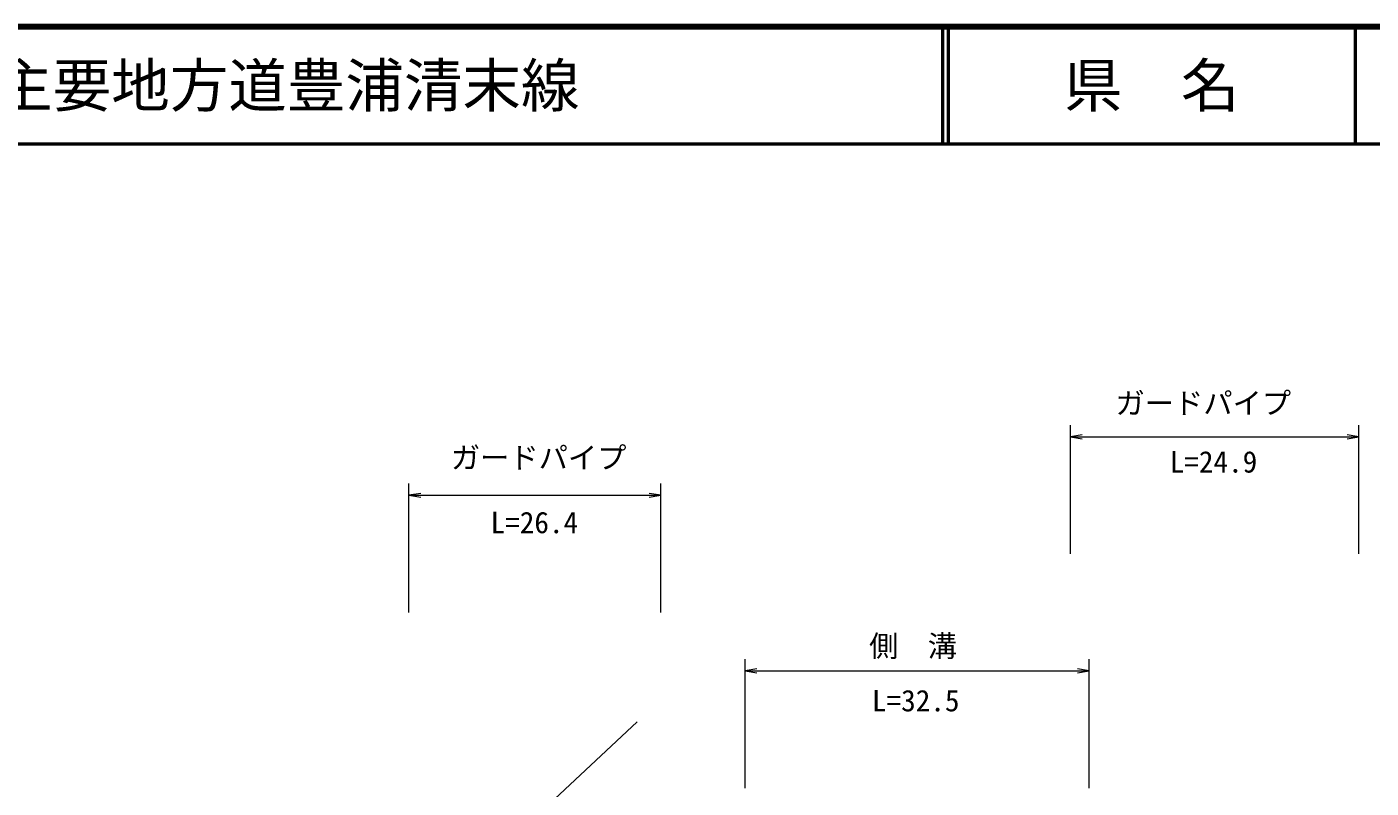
# Model space of a CAD drawing. Units: millimetres at full size, sheet at 1:1000; details may follow other scales. Extents: x 40000 to 680000, y 20000 to 380000.
# Drawn here: x 219527 to 334371, y 314994 to 380000 of the extents above; entities that cross this region are included whole.
import ezdxf
from ezdxf.enums import TextEntityAlignment as Align

# ---------------------------------------------------------------- set-up
doc = ezdxf.new("R2010")
doc.units = ezdxf.units.MM
doc.header["$LTSCALE"] = 1000
for name, color, linetype, lineweight in [('M-BMK-OTRS', 5, 'Continuous', 25), ('M-STR-HTXT', 7, 'Continuous', 13), ('M-TTL', 2, 'Continuous', 140), ('M-TTL-LINE', 7, 'Continuous', 50)]:
    doc.layers.add(name, color=color, linetype=linetype, lineweight=lineweight)
doc.layers.add('M-TTL-TXT', color=7, linetype='Continuous')
doc.styles.add('ＭＳ ゴシック', font='')
doc.styles.get('ＭＳ ゴシック').set_extended_font_data('MS Gothic')

# ---------------------------------------------------------------- blocks, each defined once
blk = doc.blocks.new('open_arrow')
at = {"color": 0, "linetype": 'Continuous', "lineweight": -2}
blk.add_lwpolyline([(7.5, 1.25), (0, 0), (7.5, -1.25)], dxfattribs=at)

msp = doc.modelspace()

# ---------------------------------------------------------------- linework, layer by layer
at = {"layer": 'M-BMK-OTRS'}
msp.add_line((271657, 320644), (247795, 298336), dxfattribs=at)
at = {"layer": 'M-STR-HTXT'}
for p, q in [((308700, 335000), (308700, 346000)), ((333310, 335000), (333310, 346000)), ((308700, 345000), (333310, 345000)), ((252173, 330000), (252173, 341000)), ((252173, 340000), (273681, 340000)), ((273681, 330000), (273681, 341000)), ((280903, 315000), (280903, 326000)), ((310281, 315000), (310281, 326000)), ((280903, 325000), (310281, 325000))]:
    msp.add_line(p, q, dxfattribs=at)
at = {"layer": 'M-TTL'}
msp.add_line((680000, 380000), (40000, 380000), dxfattribs=at)
at = {"layer": 'M-TTL-LINE'}
for p, q in [((297750, 380000), (297750, 370000)), ((298250, 380000), (298250, 370000)), ((333000, 380000), (333000, 370000)), ((40000, 370000), (680000, 370000))]:
    msp.add_line(p, q, dxfattribs=at)

# ---------------------------------------------------------------- block references
at = {"layer": 'M-STR-HTXT', "xscale": 133, "yscale": 133}
for p in [(308700, 345000), (252173, 340000), (280903, 325000)]:
    msp.add_blockref('open_arrow', p, dxfattribs=at)
at = {"layer": 'M-STR-HTXT', "xscale": 133, "yscale": 133, "rotation": 180}
for p in [(333310, 345000), (273681, 340000), (310281, 325000)]:
    msp.add_blockref('open_arrow', p, dxfattribs=at)

# ---------------------------------------------------------------- texts
at = {"layer": 'M-STR-HTXT', "style": 'ＭＳ ゴシック'}
for s, p in [('ガードパイプ', (320033, 346403)), ('ガードパイプ', (263251, 341746)), ('L=24.9', (320903, 341390)), ('L=26.4', (262885, 336211)), ('L=32.5', (295465, 320999))]:
    msp.add_text(s, height=1833, dxfattribs=at).set_placement(p, align=Align.BOTTOM_CENTER)
msp.add_text('側\u3000溝', height=1833, dxfattribs=at).set_placement((295238, 327129), align=Align.MIDDLE_CENTER)
at = {"layer": 'M-TTL-TXT', "style": 'ＭＳ ゴシック'}
msp.add_text('主要地方道豊浦清末線', height=3666, dxfattribs=at).set_placement((216734, 375000), align=Align.MIDDLE_LEFT)
msp.add_text('県\u3000名', height=3666, dxfattribs=at).set_placement((315625, 375000), align=Align.MIDDLE_CENTER)

doc.saveas('drawing.dxf')
